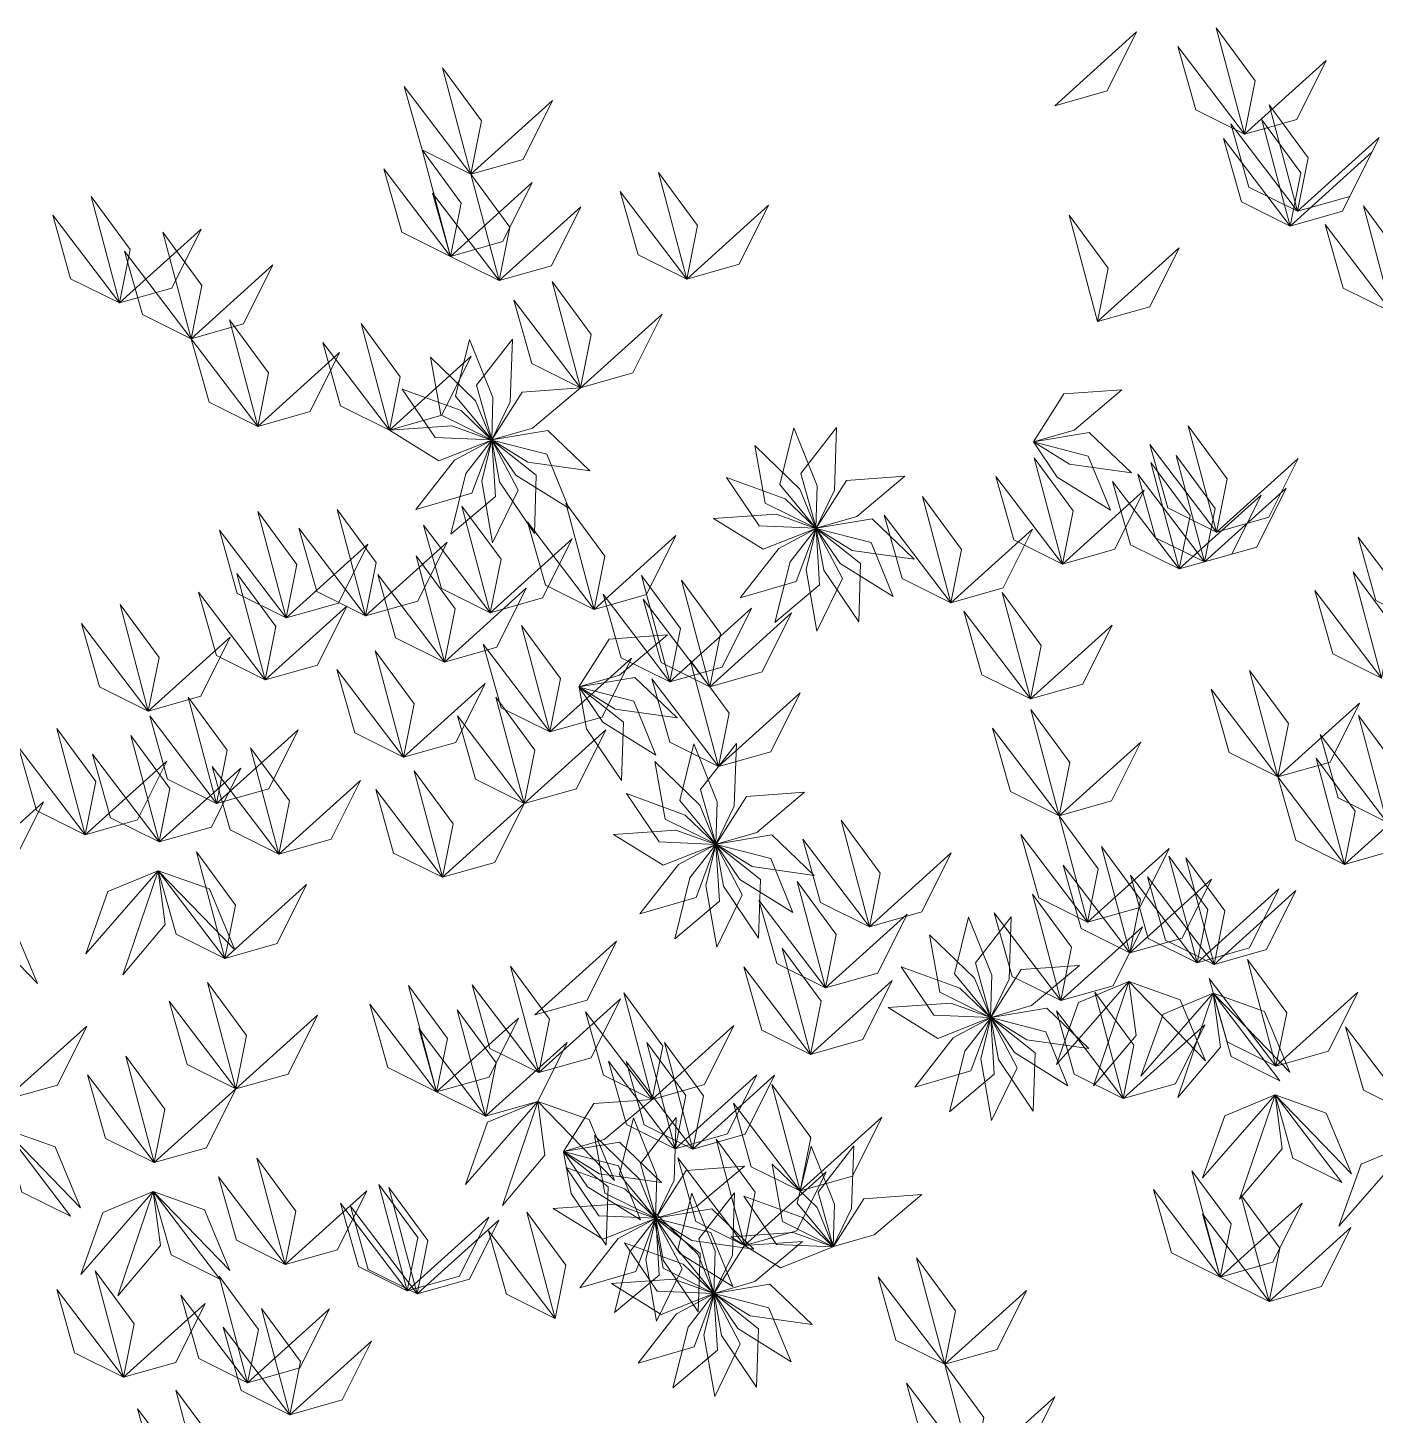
# Model space of a CAD drawing. Header units: inches. Extents: x 4350 to 28384, y -6772 to 993.
# Drawn here: x 23886.1 to 23959.5, y -875.7 to -800.1 of the extents above; entities that cross this region are included whole.
import ezdxf

# ---------------------------------------------------------------- set-up
doc = ezdxf.new("R2010")
doc.units = ezdxf.units.IN
doc.header["$MEASUREMENT"] = 0
doc.layers.add('ARREDAMENTO', color=2, linetype='Continuous', lineweight=18)

# ---------------------------------------------------------------- blocks, each defined once
blk = doc.blocks.new('chioma jacaranda')
at = {"layer": 'ARREDAMENTO', "lineweight": 0}
for points in [[(14412.609, -3338.613), (14415.461, -3337.807), (14417.061, -3334.594), (14412.609, -3338.613)], [(14422.945, -3340.161), (14423.53, -3337.255), (14421.403, -3334.365), (14422.945, -3340.161)], [(14422.945, -3340.161), (14420.291, -3338.84), (14419.314, -3335.387), (14422.945, -3340.161)], [(14422.945, -3340.161), (14425.798, -3339.354), (14427.397, -3336.142), (14422.945, -3340.161)], [(14380.805, -3342.343), (14381.39, -3339.437), (14379.262, -3336.547), (14380.805, -3342.343)], [(14380.805, -3342.343), (14378.151, -3341.022), (14377.174, -3337.569), (14380.805, -3342.343)], [(14380.805, -3342.343), (14383.657, -3341.536), (14385.257, -3338.324), (14380.805, -3342.343)], [(14425.831, -3344.363), (14426.416, -3341.457), (14424.288, -3338.567), (14425.831, -3344.363)], [(14425.425, -3345.168), (14426.009, -3342.261), (14423.882, -3339.371), (14425.425, -3345.168)], [(14425.831, -3344.363), (14423.177, -3343.042), (14422.2, -3339.589), (14425.831, -3344.363)], [(14425.425, -3345.168), (14422.771, -3343.846), (14421.794, -3340.393), (14425.425, -3345.168)], [(14425.831, -3344.363), (14428.683, -3343.556), (14430.283, -3340.344), (14425.831, -3344.363)], [(14379.693, -3346.818), (14380.278, -3343.912), (14378.151, -3341.022), (14379.693, -3346.818)], [(14425.425, -3345.168), (14428.277, -3344.361), (14429.877, -3341.148), (14425.425, -3345.168)], [(14379.693, -3346.818), (14377.04, -3345.497), (14376.063, -3342.044), (14379.693, -3346.818)], [(14382.347, -3348.139), (14382.932, -3345.233), (14380.805, -3342.343), (14382.347, -3348.139)], [(14392.569, -3348.049), (14393.154, -3345.143), (14391.026, -3342.253), (14392.569, -3348.049)], [(14379.693, -3346.818), (14382.546, -3346.011), (14384.146, -3342.799), (14379.693, -3346.818)], [(14361.658, -3349.355), (14362.243, -3346.449), (14360.116, -3343.559), (14361.658, -3349.355)], [(14382.347, -3348.139), (14379.693, -3346.818), (14378.716, -3343.365), (14382.347, -3348.139)], [(14392.569, -3348.049), (14389.915, -3346.728), (14388.938, -3343.275), (14392.569, -3348.049)], [(14361.658, -3349.355), (14359.005, -3348.034), (14358.028, -3344.581), (14361.658, -3349.355)], [(14382.347, -3348.139), (14385.2, -3347.332), (14386.799, -3344.12), (14382.347, -3348.139)], [(14392.569, -3348.049), (14395.421, -3347.242), (14397.021, -3344.03), (14392.569, -3348.049)], [(14414.927, -3350.366), (14415.512, -3347.46), (14413.385, -3344.57), (14414.927, -3350.366)], [(14430.968, -3349.863), (14431.553, -3346.957), (14429.425, -3344.067), (14430.968, -3349.863)], [(14361.658, -3349.355), (14364.511, -3348.548), (14366.11, -3345.336), (14361.658, -3349.355)], [(14430.968, -3349.863), (14428.314, -3348.542), (14427.337, -3345.089), (14430.968, -3349.863)], [(14365.566, -3351.3), (14366.151, -3348.394), (14364.023, -3345.504), (14365.566, -3351.3)], [(14365.566, -3351.3), (14362.912, -3349.979), (14361.935, -3346.526), (14365.566, -3351.3)], [(14414.927, -3350.366), (14417.78, -3349.559), (14419.379, -3346.347), (14414.927, -3350.366)], [(14365.566, -3351.3), (14368.419, -3350.493), (14370.018, -3347.281), (14365.566, -3351.3)], [(14386.772, -3353.974), (14387.357, -3351.068), (14385.23, -3348.178), (14386.772, -3353.974)], [(14386.772, -3353.974), (14384.119, -3352.653), (14383.142, -3349.2), (14386.772, -3353.974)], [(14386.772, -3353.974), (14389.625, -3353.167), (14391.225, -3349.955), (14386.772, -3353.974)], [(14369.197, -3356.074), (14369.782, -3353.168), (14367.654, -3350.278), (14369.197, -3356.074)], [(14376.363, -3356.275), (14376.948, -3353.369), (14374.82, -3350.479), (14376.363, -3356.275)], [(14369.197, -3356.074), (14366.543, -3354.753), (14365.566, -3351.3), (14369.197, -3356.074)], [(14376.363, -3356.275), (14373.709, -3354.954), (14372.732, -3351.501), (14376.363, -3356.275)], [(14380.731, -3351.343), (14382.008, -3354.503), (14381.936, -3356.809), (14379.969, -3354.432), (14380.731, -3351.343)], [(14383.062, -3351.324), (14382.943, -3354.73), (14381.939, -3356.807), (14381.109, -3353.836), (14383.062, -3351.324)], [(14369.197, -3356.074), (14372.049, -3355.267), (14373.649, -3352.055), (14369.197, -3356.074)], [(14376.363, -3356.275), (14379.215, -3355.468), (14380.815, -3352.256), (14376.363, -3356.275)], [(14378.61, -3352.308), (14381.062, -3354.676), (14381.933, -3356.812), (14379.17, -3355.44), (14378.61, -3352.308)], [(14377.065, -3354.053), (14380.268, -3355.219), (14381.932, -3356.815), (14378.851, -3356.686), (14377.065, -3354.053)], [(14386.772, -3353.974), (14384.161, -3356.165), (14381.946, -3356.808), (14383.599, -3354.204), (14386.772, -3353.974)], [(14416.268, -3354.082), (14413.657, -3356.273), (14411.442, -3356.916), (14413.095, -3354.312), (14416.268, -3354.082)], [(14376.363, -3356.275), (14379.763, -3356.038), (14381.933, -3356.819), (14379.065, -3357.955), (14376.363, -3356.275)], [(14421.412, -3361.836), (14421.997, -3358.93), (14419.869, -3356.04), (14421.412, -3361.836)], [(14377.807, -3360.6), (14379.905, -3357.914), (14381.938, -3356.824), (14380.863, -3359.715), (14377.807, -3360.6)], [(14379.703, -3361.954), (14380.528, -3358.647), (14381.942, -3356.825), (14382.136, -3359.903), (14379.703, -3361.954)], [(14381.987, -3362.42), (14381.395, -3359.064), (14381.946, -3356.824), (14383.375, -3359.557), (14381.987, -3362.42)], [(14384.263, -3361.917), (14382.357, -3359.091), (14381.948, -3356.821), (14384.366, -3358.737), (14384.263, -3361.917)], [(14387.286, -3358.504), (14383.911, -3358.03), (14381.95, -3356.814), (14384.991, -3356.3), (14387.286, -3358.504)], [(14386.137, -3360.532), (14383.247, -3358.726), (14381.95, -3356.818), (14384.938, -3357.585), (14386.137, -3360.532)], [(14398.395, -3356.154), (14399.672, -3359.314), (14399.599, -3361.62), (14397.633, -3359.243), (14398.395, -3356.154)], [(14400.726, -3356.135), (14400.607, -3359.541), (14399.603, -3361.618), (14398.773, -3358.647), (14400.726, -3356.135)], [(14416.782, -3358.612), (14413.407, -3358.138), (14411.446, -3356.922), (14414.488, -3356.408), (14416.782, -3358.612)], [(14396.274, -3357.119), (14398.726, -3359.487), (14399.597, -3361.623), (14396.834, -3360.251), (14396.274, -3357.119)], [(14415.633, -3360.64), (14412.743, -3358.834), (14411.446, -3356.926), (14414.434, -3357.693), (14415.633, -3360.64)], [(14421.412, -3361.836), (14418.758, -3360.515), (14417.781, -3357.062), (14421.412, -3361.836)], [(14413.023, -3363.577), (14413.608, -3360.671), (14411.48, -3357.781), (14413.023, -3363.577)], [(14419.389, -3363.843), (14419.974, -3360.937), (14417.847, -3358.047), (14419.389, -3363.843)], [(14420.756, -3363.458), (14421.341, -3360.552), (14419.213, -3357.662), (14420.756, -3363.458)], [(14421.412, -3361.836), (14424.264, -3361.029), (14425.864, -3357.817), (14421.412, -3361.836)], [(14394.729, -3358.864), (14397.931, -3360.03), (14399.596, -3361.626), (14396.514, -3361.497), (14394.729, -3358.864)], [(14404.436, -3358.785), (14401.825, -3360.976), (14399.61, -3361.619), (14401.263, -3359.015), (14404.436, -3358.785)], [(14413.023, -3363.577), (14410.369, -3362.256), (14409.392, -3358.803), (14413.023, -3363.577)], [(14419.389, -3363.843), (14416.735, -3362.522), (14415.758, -3359.069), (14419.389, -3363.843)], [(14420.756, -3363.458), (14418.102, -3362.137), (14417.125, -3358.684), (14420.756, -3363.458)], [(14413.023, -3363.577), (14415.875, -3362.77), (14417.475, -3359.558), (14413.023, -3363.577)], [(14419.389, -3363.843), (14422.242, -3363.036), (14423.841, -3359.824), (14419.389, -3363.843)], [(14420.756, -3363.458), (14423.608, -3362.652), (14425.208, -3359.439), (14420.756, -3363.458)], [(14375.062, -3366.394), (14375.647, -3363.488), (14373.519, -3360.598), (14375.062, -3366.394)], [(14381.861, -3366.223), (14382.445, -3363.317), (14380.318, -3360.427), (14381.861, -3366.223)], [(14387.516, -3366.046), (14388.101, -3363.14), (14385.974, -3360.25), (14387.516, -3366.046)], [(14406.941, -3365.685), (14407.526, -3362.779), (14405.398, -3359.889), (14406.941, -3365.685)], [(14370.737, -3366.503), (14371.322, -3363.596), (14369.195, -3360.706), (14370.737, -3366.503)], [(14387.516, -3366.046), (14384.862, -3364.725), (14383.885, -3361.272), (14387.516, -3366.046)], [(14394.026, -3361.086), (14397.427, -3360.849), (14399.597, -3361.63), (14396.729, -3362.766), (14394.026, -3361.086)], [(14404.95, -3363.315), (14401.574, -3362.841), (14399.614, -3361.625), (14402.655, -3361.111), (14404.95, -3363.315)], [(14406.941, -3365.685), (14404.287, -3364.364), (14403.31, -3360.911), (14406.941, -3365.685)], [(14370.737, -3366.503), (14368.083, -3365.182), (14367.106, -3361.729), (14370.737, -3366.503)], [(14375.062, -3366.394), (14372.408, -3365.073), (14371.431, -3361.62), (14375.062, -3366.394)], [(14381.861, -3366.223), (14379.207, -3364.902), (14378.23, -3361.449), (14381.861, -3366.223)], [(14387.516, -3366.046), (14390.369, -3365.239), (14391.968, -3362.027), (14387.516, -3366.046)], [(14395.471, -3365.411), (14397.569, -3362.725), (14399.602, -3361.635), (14398.527, -3364.526), (14395.471, -3365.411)], [(14397.367, -3366.765), (14398.192, -3363.458), (14399.606, -3361.636), (14399.8, -3364.714), (14397.367, -3366.765)], [(14399.651, -3367.231), (14399.059, -3363.875), (14399.609, -3361.635), (14401.039, -3364.368), (14399.651, -3367.231)], [(14401.927, -3366.728), (14400.021, -3363.902), (14399.612, -3361.632), (14402.03, -3363.548), (14401.927, -3366.728)], [(14403.801, -3365.343), (14400.91, -3363.537), (14399.614, -3361.629), (14402.602, -3362.396), (14403.801, -3365.343)], [(14406.941, -3365.685), (14409.793, -3364.878), (14411.393, -3361.666), (14406.941, -3365.685)], [(14432.757, -3366.877), (14430.103, -3365.555), (14429.126, -3362.102), (14432.757, -3366.877)], [(14370.737, -3366.503), (14373.59, -3365.696), (14375.189, -3362.484), (14370.737, -3366.503)], [(14375.062, -3366.394), (14377.914, -3365.587), (14379.514, -3362.375), (14375.062, -3366.394)], [(14381.861, -3366.223), (14384.713, -3365.416), (14386.313, -3362.204), (14381.861, -3366.223)], [(14379.359, -3368.915), (14379.944, -3366.009), (14377.817, -3363.119), (14379.359, -3368.915)], [(14369.596, -3369.883), (14370.181, -3366.977), (14368.053, -3364.087), (14369.596, -3369.883)], [(14379.359, -3368.915), (14376.705, -3367.594), (14375.728, -3364.141), (14379.359, -3368.915)], [(14391.637, -3369.995), (14392.222, -3367.089), (14390.095, -3364.199), (14391.637, -3369.995)], [(14430.402, -3369.788), (14430.987, -3366.881), (14428.859, -3363.991), (14430.402, -3369.788)], [(14369.596, -3369.883), (14366.942, -3368.562), (14365.965, -3365.109), (14369.596, -3369.883)], [(14379.359, -3368.915), (14382.212, -3368.108), (14383.811, -3364.896), (14379.359, -3368.915)], [(14393.815, -3370.254), (14394.4, -3367.348), (14392.273, -3364.458), (14393.815, -3370.254)], [(14411.282, -3370.922), (14411.866, -3368.016), (14409.739, -3365.126), (14411.282, -3370.922)], [(14430.402, -3369.788), (14427.748, -3368.467), (14426.771, -3365.013), (14430.402, -3369.788)], [(14363.235, -3371.578), (14363.82, -3368.671), (14361.693, -3365.781), (14363.235, -3371.578)], [(14369.596, -3369.883), (14372.448, -3369.077), (14374.048, -3365.864), (14369.596, -3369.883)], [(14391.637, -3369.995), (14388.984, -3368.674), (14388.007, -3365.221), (14391.637, -3369.995)], [(14393.815, -3370.254), (14391.161, -3368.933), (14390.184, -3365.48), (14393.815, -3370.254)], [(14391.637, -3369.995), (14394.49, -3369.189), (14396.09, -3365.976), (14391.637, -3369.995)], [(14393.815, -3370.254), (14396.668, -3369.447), (14398.267, -3366.235), (14393.815, -3370.254)], [(14411.282, -3370.922), (14408.628, -3369.601), (14407.651, -3366.148), (14411.282, -3370.922)], [(14363.235, -3371.578), (14360.581, -3370.256), (14359.604, -3366.803), (14363.235, -3371.578)], [(14385.1, -3372.719), (14385.685, -3369.813), (14383.558, -3366.923), (14385.1, -3372.719)], [(14385.1, -3372.719), (14385.685, -3369.813), (14383.558, -3366.923), (14385.1, -3372.719)], [(14411.282, -3370.922), (14414.134, -3370.115), (14415.734, -3366.903), (14411.282, -3370.922)], [(14363.235, -3371.578), (14366.088, -3370.771), (14367.687, -3367.558), (14363.235, -3371.578)], [(14385.1, -3372.719), (14382.447, -3371.398), (14381.47, -3367.945), (14385.1, -3372.719)], [(14385.1, -3372.719), (14382.447, -3371.398), (14381.47, -3367.945), (14385.1, -3372.719)], [(14391.518, -3367.427), (14388.907, -3369.617), (14386.692, -3370.261), (14388.344, -3367.657), (14391.518, -3367.427)], [(14377.128, -3374.097), (14377.713, -3371.19), (14375.585, -3368.3), (14377.128, -3374.097)], [(14385.1, -3372.719), (14387.953, -3371.912), (14389.553, -3368.7), (14385.1, -3372.719)], [(14385.1, -3372.719), (14387.953, -3371.912), (14389.553, -3368.7), (14385.1, -3372.719)], [(14394.294, -3374.605), (14394.879, -3371.699), (14392.752, -3368.809), (14394.294, -3374.605)], [(14377.128, -3374.097), (14374.474, -3372.775), (14373.497, -3369.322), (14377.128, -3374.097)], [(14424.753, -3375.162), (14425.338, -3372.256), (14423.211, -3369.366), (14424.753, -3375.162)], [(14377.128, -3374.097), (14379.98, -3373.29), (14381.58, -3370.077), (14377.128, -3374.097)], [(14389.008, -3375.37), (14387.102, -3372.544), (14386.694, -3370.274), (14389.111, -3372.19), (14389.008, -3375.37)], [(14392.031, -3371.957), (14388.656, -3371.483), (14386.696, -3370.267), (14389.737, -3369.752), (14392.031, -3371.957)], [(14390.883, -3373.985), (14387.992, -3372.179), (14386.696, -3370.271), (14389.683, -3371.038), (14390.883, -3373.985)], [(14394.294, -3374.605), (14391.64, -3373.284), (14390.663, -3369.831), (14394.294, -3374.605)], [(14424.753, -3375.162), (14422.1, -3373.841), (14421.123, -3370.388), (14424.753, -3375.162)], [(14366.942, -3376.62), (14367.527, -3373.714), (14365.4, -3370.824), (14366.942, -3376.62)], [(14383.704, -3376.614), (14384.289, -3373.708), (14382.161, -3370.818), (14383.704, -3376.614)], [(14394.294, -3374.605), (14397.147, -3373.798), (14398.746, -3370.586), (14394.294, -3374.605)], [(14424.753, -3375.162), (14427.606, -3374.356), (14429.206, -3371.143), (14424.753, -3375.162)], [(14366.942, -3376.62), (14364.288, -3375.299), (14363.311, -3371.846), (14366.942, -3376.62)], [(14383.704, -3376.614), (14381.05, -3375.293), (14380.073, -3371.84), (14383.704, -3376.614)], [(14412.849, -3377.286), (14413.434, -3374.38), (14411.306, -3371.49), (14412.849, -3377.286)], [(14430.702, -3377.627), (14431.287, -3374.721), (14429.159, -3371.831), (14430.702, -3377.627)], [(14359.791, -3378.32), (14360.376, -3375.414), (14358.248, -3372.524), (14359.791, -3378.32)], [(14366.942, -3376.62), (14369.795, -3375.814), (14371.394, -3372.601), (14366.942, -3376.62)], [(14383.704, -3376.614), (14386.556, -3375.808), (14388.156, -3372.595), (14383.704, -3376.614)], [(14412.849, -3377.286), (14410.195, -3375.965), (14409.218, -3372.512), (14412.849, -3377.286)], [(14363.821, -3378.709), (14364.406, -3375.802), (14362.279, -3372.912), (14363.821, -3378.709)], [(14392.94, -3373.368), (14394.216, -3376.528), (14394.144, -3378.834), (14392.178, -3376.457), (14392.94, -3373.368)], [(14395.27, -3373.349), (14395.151, -3376.755), (14394.147, -3378.832), (14393.318, -3375.861), (14395.27, -3373.349)], [(14412.849, -3377.286), (14415.701, -3376.479), (14417.301, -3373.267), (14412.849, -3377.286)], [(14430.702, -3377.627), (14428.048, -3376.306), (14427.071, -3372.853), (14430.702, -3377.627)], [(14359.791, -3378.32), (14357.137, -3376.999), (14356.16, -3373.546), (14359.791, -3378.32)], [(14363.821, -3378.709), (14361.167, -3377.388), (14360.19, -3373.935), (14363.821, -3378.709)], [(14370.341, -3379.373), (14370.926, -3376.467), (14368.798, -3373.577), (14370.341, -3379.373)], [(14428.384, -3379.936), (14428.969, -3377.03), (14426.842, -3374.14), (14428.384, -3379.936)], [(14359.791, -3378.32), (14362.643, -3377.513), (14364.243, -3374.301), (14359.791, -3378.32)], [(14363.821, -3378.709), (14366.674, -3377.902), (14368.273, -3374.689), (14363.821, -3378.709)], [(14370.341, -3379.373), (14367.687, -3378.052), (14366.71, -3374.599), (14370.341, -3379.373)], [(14379.252, -3380.634), (14379.837, -3377.727), (14377.709, -3374.837), (14379.252, -3380.634)], [(14390.818, -3374.333), (14393.27, -3376.701), (14394.142, -3378.837), (14391.379, -3377.465), (14390.818, -3374.333)], [(14370.341, -3379.373), (14373.193, -3378.567), (14374.793, -3375.354), (14370.341, -3379.373)], [(14428.384, -3379.936), (14425.73, -3378.615), (14424.753, -3375.162), (14428.384, -3379.936)], [(14379.252, -3380.634), (14376.598, -3379.312), (14375.621, -3375.859), (14379.252, -3380.634)], [(14389.273, -3376.078), (14392.476, -3377.244), (14394.141, -3378.84), (14391.059, -3378.711), (14389.273, -3376.078)], [(14398.981, -3375.999), (14396.37, -3378.189), (14394.155, -3378.833), (14395.807, -3376.229), (14398.981, -3375.999)], [(14428.384, -3379.936), (14431.237, -3379.13), (14432.836, -3375.917), (14428.384, -3379.936)], [(14353.069, -3380.541), (14355.922, -3379.734), (14357.521, -3376.522), (14353.069, -3380.541)], [(14379.252, -3380.634), (14382.104, -3379.827), (14383.704, -3376.614), (14379.252, -3380.634)], [(14402.508, -3383.324), (14403.093, -3380.418), (14400.966, -3377.528), (14402.508, -3383.324)], [(14414.391, -3383.082), (14414.976, -3380.176), (14412.849, -3377.286), (14414.391, -3383.082)], [(14388.571, -3378.3), (14391.971, -3378.062), (14394.141, -3378.844), (14391.274, -3379.979), (14388.571, -3378.3)], [(14399.494, -3380.529), (14396.119, -3380.055), (14394.159, -3378.839), (14397.2, -3378.324), (14399.494, -3380.529)], [(14402.508, -3383.324), (14399.854, -3382.003), (14398.877, -3378.55), (14402.508, -3383.324)], [(14414.391, -3383.082), (14411.737, -3381.761), (14410.76, -3378.308), (14414.391, -3383.082)], [(14367.4, -3385.05), (14367.985, -3382.144), (14365.857, -3379.254), (14367.4, -3385.05)], [(14390.015, -3382.625), (14392.114, -3379.939), (14394.147, -3378.849), (14393.072, -3381.74), (14390.015, -3382.625)], [(14391.912, -3383.979), (14392.737, -3380.672), (14394.15, -3378.849), (14394.344, -3381.928), (14391.912, -3383.979)], [(14394.195, -3384.445), (14393.604, -3381.089), (14394.154, -3378.848), (14395.583, -3381.582), (14394.195, -3384.445)], [(14396.471, -3383.942), (14394.565, -3381.116), (14394.157, -3378.846), (14396.574, -3380.762), (14396.471, -3383.942)], [(14398.345, -3382.557), (14395.455, -3380.751), (14394.158, -3378.843), (14397.146, -3379.61), (14398.345, -3382.557)], [(14402.508, -3383.324), (14405.361, -3382.517), (14406.96, -3379.305), (14402.508, -3383.324)], [(14414.391, -3383.082), (14417.244, -3382.276), (14418.843, -3379.063), (14414.391, -3383.082)], [(14416.696, -3384.752), (14417.281, -3381.846), (14415.153, -3378.956), (14416.696, -3384.752)], [(14420.355, -3385.286), (14420.94, -3382.38), (14418.812, -3379.49), (14420.355, -3385.286)], [(14416.696, -3384.752), (14414.042, -3383.431), (14413.065, -3379.978), (14416.696, -3384.752)], [(14421.291, -3385.376), (14421.876, -3382.47), (14419.749, -3379.58), (14421.291, -3385.376)], [(14363.769, -3380.276), (14361.033, -3381.417), (14359.827, -3384.797), (14363.769, -3380.276)], [(14363.769, -3380.276), (14364.158, -3383.214), (14361.843, -3385.956), (14363.769, -3380.276)], [(14367.4, -3385.05), (14364.746, -3383.729), (14363.769, -3380.276), (14367.4, -3385.05)], [(14363.769, -3380.276), (14366.561, -3381.271), (14367.943, -3384.583), (14363.769, -3380.276)], [(14367.4, -3385.05), (14364.746, -3383.729), (14363.769, -3380.276), (14367.4, -3385.05)], [(14400.12, -3386.659), (14400.705, -3383.753), (14398.577, -3380.863), (14400.12, -3386.659)], [(14416.696, -3384.752), (14419.548, -3383.946), (14421.148, -3380.733), (14416.696, -3384.752)], [(14420.355, -3385.286), (14417.701, -3383.965), (14416.724, -3380.512), (14420.355, -3385.286)], [(14421.291, -3385.376), (14418.638, -3384.055), (14417.661, -3380.602), (14421.291, -3385.376)], [(14367.4, -3385.05), (14370.252, -3384.243), (14371.852, -3381.031), (14367.4, -3385.05)], [(14412.932, -3387.353), (14413.517, -3384.447), (14411.39, -3381.557), (14412.932, -3387.353)], [(14420.355, -3385.286), (14423.207, -3384.479), (14424.807, -3381.267), (14420.355, -3385.286)], [(14421.291, -3385.376), (14424.144, -3384.569), (14425.743, -3381.357), (14421.291, -3385.376)], [(14353.017, -3382.108), (14355.809, -3383.103), (14357.191, -3386.415), (14353.017, -3382.108)], [(14400.12, -3386.659), (14397.466, -3385.338), (14396.489, -3381.885), (14400.12, -3386.659)], [(14400.12, -3386.659), (14402.972, -3385.852), (14404.572, -3382.64), (14400.12, -3386.659)], [(14407.907, -3382.803), (14409.184, -3385.963), (14409.111, -3388.269), (14407.145, -3385.892), (14407.907, -3382.803)], [(14410.238, -3382.784), (14410.119, -3386.19), (14409.115, -3388.267), (14408.285, -3385.296), (14410.238, -3382.784)], [(14412.932, -3387.353), (14410.278, -3386.032), (14409.301, -3382.579), (14412.932, -3387.353)], [(14405.786, -3383.768), (14408.238, -3386.136), (14409.109, -3388.272), (14406.346, -3386.9), (14405.786, -3383.768)], [(14412.932, -3387.353), (14415.785, -3386.546), (14417.384, -3383.334), (14412.932, -3387.353)], [(14384.287, -3388.128), (14387.14, -3387.321), (14388.74, -3384.109), (14384.287, -3388.128)], [(14399.3, -3390.283), (14399.885, -3387.377), (14397.757, -3384.487), (14399.3, -3390.283)], [(14384.498, -3391.272), (14385.083, -3388.366), (14382.955, -3385.476), (14384.498, -3391.272)], [(14399.3, -3390.283), (14396.646, -3388.962), (14395.669, -3385.509), (14399.3, -3390.283)], [(14404.24, -3385.513), (14407.443, -3386.679), (14409.108, -3388.275), (14406.026, -3388.146), (14404.24, -3385.513)], [(14413.948, -3385.434), (14411.337, -3387.624), (14409.122, -3388.268), (14410.774, -3385.664), (14413.948, -3385.434)], [(14424.655, -3390.915), (14425.24, -3388.009), (14423.113, -3385.119), (14424.655, -3390.915)], [(14424.655, -3390.915), (14425.24, -3388.009), (14423.113, -3385.119), (14424.655, -3390.915)], [(14399.3, -3390.283), (14402.152, -3389.476), (14403.752, -3386.264), (14399.3, -3390.283)], [(14424.655, -3390.915), (14422.001, -3389.594), (14421.024, -3386.141), (14424.655, -3390.915)], [(14424.655, -3390.915), (14422.001, -3389.594), (14421.024, -3386.141), (14424.655, -3390.915)], [(14368.006, -3392.156), (14368.591, -3389.25), (14366.463, -3386.36), (14368.006, -3392.156)], [(14378.939, -3392.325), (14379.524, -3389.418), (14377.397, -3386.528), (14378.939, -3392.325)], [(14384.498, -3391.272), (14381.844, -3389.951), (14380.867, -3386.498), (14384.498, -3391.272)], [(14390.679, -3392.733), (14391.264, -3389.826), (14389.137, -3386.936), (14390.679, -3392.733)], [(14416.643, -3386.319), (14413.907, -3387.46), (14412.702, -3390.84), (14416.643, -3386.319)], [(14416.643, -3386.319), (14417.033, -3389.258), (14414.717, -3392), (14416.643, -3386.319)], [(14416.323, -3392.685), (14416.908, -3389.779), (14414.781, -3386.889), (14416.323, -3392.685)], [(14416.643, -3386.319), (14419.436, -3387.315), (14420.817, -3390.627), (14416.643, -3386.319)], [(14421.239, -3386.943), (14418.503, -3388.084), (14417.298, -3391.464), (14421.239, -3386.943)], [(14421.239, -3386.943), (14421.629, -3389.882), (14419.313, -3392.623), (14421.239, -3386.943)], [(14424.87, -3391.717), (14422.216, -3390.396), (14421.239, -3386.943), (14424.87, -3391.717)], [(14421.239, -3386.943), (14424.031, -3387.939), (14425.413, -3391.251), (14421.239, -3386.943)], [(14424.655, -3390.915), (14427.508, -3390.108), (14429.107, -3386.896), (14424.655, -3390.915)], [(14424.655, -3390.915), (14427.508, -3390.108), (14429.107, -3386.896), (14424.655, -3390.915)], [(14368.006, -3392.156), (14365.352, -3390.835), (14364.375, -3387.382), (14368.006, -3392.156)], [(14378.939, -3392.325), (14376.285, -3391.003), (14375.308, -3387.55), (14378.939, -3392.325)], [(14384.498, -3391.272), (14387.35, -3390.465), (14388.95, -3387.253), (14384.498, -3391.272)], [(14403.538, -3387.735), (14406.938, -3387.498), (14409.109, -3388.279), (14406.241, -3389.415), (14403.538, -3387.735)], [(14414.462, -3389.964), (14411.086, -3389.49), (14409.126, -3388.274), (14412.167, -3387.759), (14414.462, -3389.964)], [(14368.006, -3392.156), (14370.858, -3391.349), (14372.458, -3388.137), (14368.006, -3392.156)], [(14378.939, -3392.325), (14381.792, -3391.518), (14383.391, -3388.305), (14378.939, -3392.325)], [(14381.593, -3393.646), (14382.178, -3390.739), (14380.051, -3387.849), (14381.593, -3393.646)], [(14390.679, -3392.733), (14388.025, -3391.412), (14387.048, -3387.959), (14390.679, -3392.733)], [(14404.983, -3392.06), (14407.081, -3389.374), (14409.114, -3388.284), (14408.039, -3391.175), (14404.983, -3392.06)], [(14406.879, -3393.414), (14407.704, -3390.107), (14409.118, -3388.285), (14409.312, -3391.363), (14406.879, -3393.414)], [(14409.163, -3393.88), (14408.571, -3390.524), (14409.121, -3388.284), (14410.55, -3391.017), (14409.163, -3393.88)], [(14411.438, -3393.377), (14409.533, -3390.551), (14409.124, -3388.281), (14411.542, -3390.197), (14411.438, -3393.377)], [(14413.313, -3391.992), (14410.422, -3390.186), (14409.126, -3388.278), (14412.113, -3389.045), (14413.313, -3391.992)], [(14416.323, -3392.685), (14413.669, -3391.364), (14412.692, -3387.911), (14416.323, -3392.685)], [(14355.426, -3392.759), (14358.279, -3391.952), (14359.878, -3388.74), (14355.426, -3392.759)], [(14381.593, -3393.646), (14378.939, -3392.325), (14377.962, -3388.872), (14381.593, -3393.646)], [(14390.679, -3392.733), (14393.532, -3391.926), (14395.131, -3388.714), (14390.679, -3392.733)], [(14416.323, -3392.685), (14419.176, -3391.878), (14420.775, -3388.666), (14416.323, -3392.685)], [(14432.08, -3393.556), (14429.427, -3392.235), (14428.45, -3388.782), (14432.08, -3393.556)], [(14381.593, -3393.646), (14384.446, -3392.839), (14386.045, -3389.626), (14381.593, -3393.646)], [(14391.932, -3395.42), (14392.517, -3392.514), (14390.39, -3389.624), (14391.932, -3395.42)], [(14392.896, -3395.435), (14393.481, -3392.529), (14391.353, -3389.639), (14392.896, -3395.435)], [(14363.554, -3396.175), (14364.138, -3393.269), (14362.011, -3390.379), (14363.554, -3396.175)], [(14391.932, -3395.42), (14389.278, -3394.099), (14388.301, -3390.646), (14391.932, -3395.42)], [(14392.896, -3395.435), (14390.242, -3394.114), (14389.265, -3390.661), (14392.896, -3395.435)], [(14363.554, -3396.175), (14360.9, -3394.854), (14359.923, -3391.401), (14363.554, -3396.175)], [(14391.932, -3395.42), (14394.785, -3394.613), (14396.384, -3391.401), (14391.932, -3395.42)], [(14392.896, -3395.435), (14395.749, -3394.629), (14397.348, -3391.416), (14392.896, -3395.435)], [(14363.554, -3396.175), (14366.406, -3395.368), (14368.006, -3392.156), (14363.554, -3396.175)], [(14398.732, -3397.72), (14399.317, -3394.814), (14397.19, -3391.924), (14398.732, -3397.72)], [(14384.446, -3392.839), (14381.709, -3393.98), (14380.504, -3397.36), (14384.446, -3392.839)], [(14384.446, -3392.839), (14384.835, -3395.778), (14382.52, -3398.519), (14384.446, -3392.839)], [(14384.446, -3392.839), (14387.238, -3393.834), (14388.619, -3397.146), (14384.446, -3392.839)], [(14390.679, -3392.733), (14388.068, -3394.923), (14385.853, -3395.567), (14387.506, -3392.962), (14390.679, -3392.733)], [(14398.732, -3397.72), (14396.079, -3396.399), (14395.102, -3392.946), (14398.732, -3397.72)], [(14424.603, -3392.482), (14421.867, -3393.623), (14420.661, -3397.003), (14424.603, -3392.482)], [(14424.603, -3392.482), (14424.992, -3395.421), (14422.677, -3398.162), (14424.603, -3392.482)], [(14428.234, -3397.256), (14425.58, -3395.935), (14424.603, -3392.482), (14428.234, -3397.256)], [(14424.603, -3392.482), (14427.395, -3393.478), (14428.777, -3396.79), (14424.603, -3392.482)], [(14389.661, -3393.736), (14390.938, -3396.896), (14390.865, -3399.201), (14388.899, -3396.825), (14389.661, -3393.736)], [(14391.992, -3393.717), (14391.872, -3397.123), (14390.869, -3399.2), (14390.039, -3396.229), (14391.992, -3393.717)], [(14398.732, -3397.72), (14401.585, -3396.913), (14403.184, -3393.701), (14398.732, -3397.72)], [(14359.005, -3399.1), (14356.351, -3397.779), (14355.374, -3394.326), (14359.005, -3399.1)], [(14355.374, -3394.326), (14358.166, -3395.321), (14359.548, -3398.633), (14355.374, -3394.326)], [(14391.193, -3397.263), (14387.818, -3396.789), (14385.857, -3395.573), (14388.898, -3395.058), (14391.193, -3397.263)], [(14387.54, -3394.701), (14389.991, -3397.069), (14390.863, -3399.204), (14388.1, -3397.833), (14387.54, -3394.701)], [(14395.701, -3400.695), (14396.286, -3397.789), (14394.159, -3394.899), (14395.701, -3400.695)], [(14399.333, -3395.286), (14400.609, -3398.446), (14400.537, -3400.752), (14398.571, -3398.375), (14399.333, -3395.286)], [(14401.663, -3395.267), (14401.544, -3398.673), (14400.54, -3400.75), (14399.711, -3397.779), (14401.663, -3395.267)], [(14432.028, -3395.123), (14429.292, -3396.264), (14428.087, -3399.644), (14432.028, -3395.123)], [(14370.683, -3401.724), (14371.268, -3398.818), (14369.141, -3395.928), (14370.683, -3401.724)], [(14388.17, -3400.676), (14386.264, -3397.85), (14385.855, -3395.58), (14388.273, -3397.496), (14388.17, -3400.676)], [(14390.044, -3399.291), (14387.153, -3397.485), (14385.857, -3395.577), (14388.845, -3396.344), (14390.044, -3399.291)], [(14395.701, -3400.695), (14393.048, -3399.374), (14392.071, -3395.921), (14395.701, -3400.695)], [(14385.994, -3396.446), (14389.197, -3397.611), (14390.862, -3399.208), (14387.78, -3399.079), (14385.994, -3396.446)], [(14395.702, -3396.367), (14393.091, -3398.557), (14390.876, -3399.201), (14392.528, -3396.596), (14395.702, -3396.367)], [(14395.701, -3400.695), (14398.554, -3399.888), (14400.154, -3396.676), (14395.701, -3400.695)], [(14397.211, -3396.251), (14399.663, -3398.619), (14400.535, -3400.755), (14397.772, -3399.384), (14397.211, -3396.251)], [(14421.623, -3402.412), (14422.208, -3399.505), (14420.081, -3396.615), (14421.623, -3402.412)], [(14370.683, -3401.724), (14368.029, -3400.403), (14367.052, -3396.95), (14370.683, -3401.724)], [(14377.329, -3403.161), (14377.914, -3400.255), (14375.786, -3397.365), (14377.329, -3403.161)], [(14377.87, -3403.32), (14378.455, -3400.414), (14376.327, -3397.524), (14377.87, -3403.32)], [(14421.623, -3402.412), (14418.97, -3401.091), (14417.993, -3397.637), (14421.623, -3402.412)], [(14363.501, -3397.742), (14360.765, -3398.883), (14359.56, -3402.263), (14363.501, -3397.742)], [(14363.501, -3397.742), (14363.891, -3400.681), (14361.575, -3403.422), (14363.501, -3397.742)], [(14367.132, -3402.516), (14364.478, -3401.195), (14363.501, -3397.742), (14367.132, -3402.516)], [(14363.501, -3397.742), (14366.293, -3398.738), (14367.675, -3402.05), (14363.501, -3397.742)], [(14370.683, -3401.724), (14373.536, -3400.917), (14375.135, -3397.705), (14370.683, -3401.724)], [(14377.329, -3403.161), (14374.675, -3401.84), (14373.698, -3398.387), (14377.329, -3403.161)], [(14392.834, -3397.834), (14394.111, -3400.994), (14394.038, -3403.3), (14392.072, -3400.923), (14392.834, -3397.834)], [(14395.165, -3397.815), (14395.046, -3401.221), (14394.042, -3403.298), (14393.212, -3400.327), (14395.165, -3397.815)], [(14395.666, -3397.996), (14398.869, -3399.162), (14400.534, -3400.758), (14397.452, -3400.63), (14395.666, -3397.996)], [(14405.374, -3397.917), (14402.763, -3400.108), (14400.548, -3400.751), (14402.2, -3398.147), (14405.374, -3397.917)], [(14421.623, -3402.412), (14424.476, -3401.605), (14426.076, -3398.392), (14421.623, -3402.412)], [(14424.277, -3403.733), (14424.862, -3400.826), (14422.735, -3397.936), (14424.277, -3403.733)], [(14377.87, -3403.32), (14375.216, -3401.999), (14374.239, -3398.546), (14377.87, -3403.32)], [(14377.329, -3403.161), (14380.181, -3402.354), (14381.781, -3399.142), (14377.329, -3403.161)], [(14385.396, -3404.669), (14385.981, -3401.763), (14383.853, -3398.873), (14385.396, -3404.669)], [(14385.292, -3398.668), (14388.692, -3398.43), (14390.863, -3399.212), (14387.995, -3400.347), (14385.292, -3398.668)], [(14390.713, -3398.799), (14393.165, -3401.167), (14394.036, -3403.303), (14391.273, -3401.932), (14390.713, -3398.799)], [(14396.215, -3400.897), (14392.84, -3400.422), (14390.88, -3399.207), (14393.921, -3398.692), (14396.215, -3400.897)], [(14424.277, -3403.733), (14421.623, -3402.412), (14420.646, -3398.959), (14424.277, -3403.733)], [(14377.87, -3403.32), (14380.722, -3402.514), (14382.322, -3399.301), (14377.87, -3403.32)], [(14385.396, -3404.669), (14382.742, -3403.348), (14381.765, -3399.895), (14385.396, -3404.669)], [(14386.736, -3402.993), (14388.835, -3400.307), (14390.868, -3399.217), (14389.793, -3402.108), (14386.736, -3402.993)], [(14388.633, -3404.347), (14389.458, -3401.04), (14390.871, -3399.217), (14391.065, -3402.296), (14388.633, -3404.347)], [(14390.917, -3404.813), (14390.325, -3401.456), (14390.875, -3399.216), (14392.304, -3401.95), (14390.917, -3404.813)], [(14393.192, -3404.31), (14391.286, -3401.484), (14390.878, -3399.214), (14393.295, -3401.13), (14393.192, -3404.31)], [(14395.067, -3402.925), (14392.176, -3401.118), (14390.88, -3399.211), (14393.867, -3399.978), (14395.067, -3402.925)], [(14424.277, -3403.733), (14427.13, -3402.926), (14428.729, -3399.714), (14424.277, -3403.733)], [(14389.167, -3400.544), (14392.37, -3401.71), (14394.035, -3403.306), (14390.953, -3403.177), (14389.167, -3400.544)], [(14398.875, -3400.465), (14396.264, -3402.656), (14394.049, -3403.299), (14395.701, -3400.695), (14398.875, -3400.465)], [(14394.964, -3400.218), (14398.364, -3399.981), (14400.534, -3400.762), (14397.667, -3401.898), (14394.964, -3400.218)], [(14406.61, -3407.161), (14407.195, -3404.255), (14405.067, -3401.365), (14406.61, -3407.161)], [(14361.874, -3407.864), (14362.459, -3404.958), (14360.332, -3402.068), (14361.874, -3407.864)], [(14368.644, -3408.164), (14369.229, -3405.258), (14367.101, -3402.368), (14368.644, -3408.164)], [(14388.465, -3402.766), (14391.865, -3402.529), (14394.036, -3403.31), (14391.168, -3404.446), (14388.465, -3402.766)], [(14399.389, -3404.995), (14396.013, -3404.521), (14394.053, -3403.305), (14397.094, -3402.791), (14399.389, -3404.995)], [(14406.61, -3407.161), (14403.956, -3405.84), (14402.979, -3402.387), (14406.61, -3407.161)], [(14361.874, -3407.864), (14359.22, -3406.543), (14358.243, -3403.09), (14361.874, -3407.864)], [(14368.644, -3408.164), (14365.99, -3406.843), (14365.013, -3403.39), (14368.644, -3408.164)], [(14389.91, -3407.091), (14392.008, -3404.405), (14394.041, -3403.315), (14392.966, -3406.206), (14389.91, -3407.091)], [(14391.806, -3408.446), (14392.631, -3405.138), (14394.045, -3403.316), (14394.239, -3406.394), (14391.806, -3408.446)], [(14394.09, -3408.912), (14393.498, -3405.555), (14394.048, -3403.315), (14395.477, -3406.048), (14394.09, -3408.912)], [(14396.365, -3408.408), (14394.46, -3405.583), (14394.051, -3403.312), (14396.469, -3405.228), (14396.365, -3408.408)], [(14398.24, -3407.023), (14395.349, -3405.217), (14394.053, -3403.309), (14397.04, -3404.076), (14398.24, -3407.023)], [(14406.61, -3407.161), (14409.462, -3406.355), (14411.062, -3403.142), (14406.61, -3407.161)], [(14361.874, -3407.864), (14364.727, -3407.057), (14366.326, -3403.845), (14361.874, -3407.864)], [(14368.644, -3408.164), (14371.496, -3407.357), (14373.096, -3404.145), (14368.644, -3408.164)], [(14370.94, -3409.91), (14371.525, -3407.004), (14369.398, -3404.114), (14370.94, -3409.91)], [(14370.94, -3409.91), (14368.286, -3408.589), (14367.309, -3405.136), (14370.94, -3409.91)], [(14370.94, -3409.91), (14373.793, -3409.103), (14375.392, -3405.891), (14370.94, -3409.91)], [(14408.152, -3412.958), (14408.737, -3410.051), (14406.61, -3407.161), (14408.152, -3412.958)], [(14408.152, -3412.958), (14405.499, -3411.637), (14404.522, -3408.184), (14408.152, -3412.958)], [(14366.283, -3414.366), (14366.868, -3411.46), (14364.74, -3408.57), (14366.283, -3414.366)], [(14408.152, -3412.958), (14411.005, -3412.151), (14412.604, -3408.939), (14408.152, -3412.958)], [(14366.283, -3414.366), (14363.629, -3413.045), (14362.652, -3409.592), (14366.283, -3414.366)]]:
    blk.add_lwpolyline(points, dxfattribs=at)

msp = doc.modelspace()

# ---------------------------------------------------------------- block references
msp.add_blockref('chioma jacaranda', (9529.428, 2534.277))

doc.saveas('drawing.dxf')
